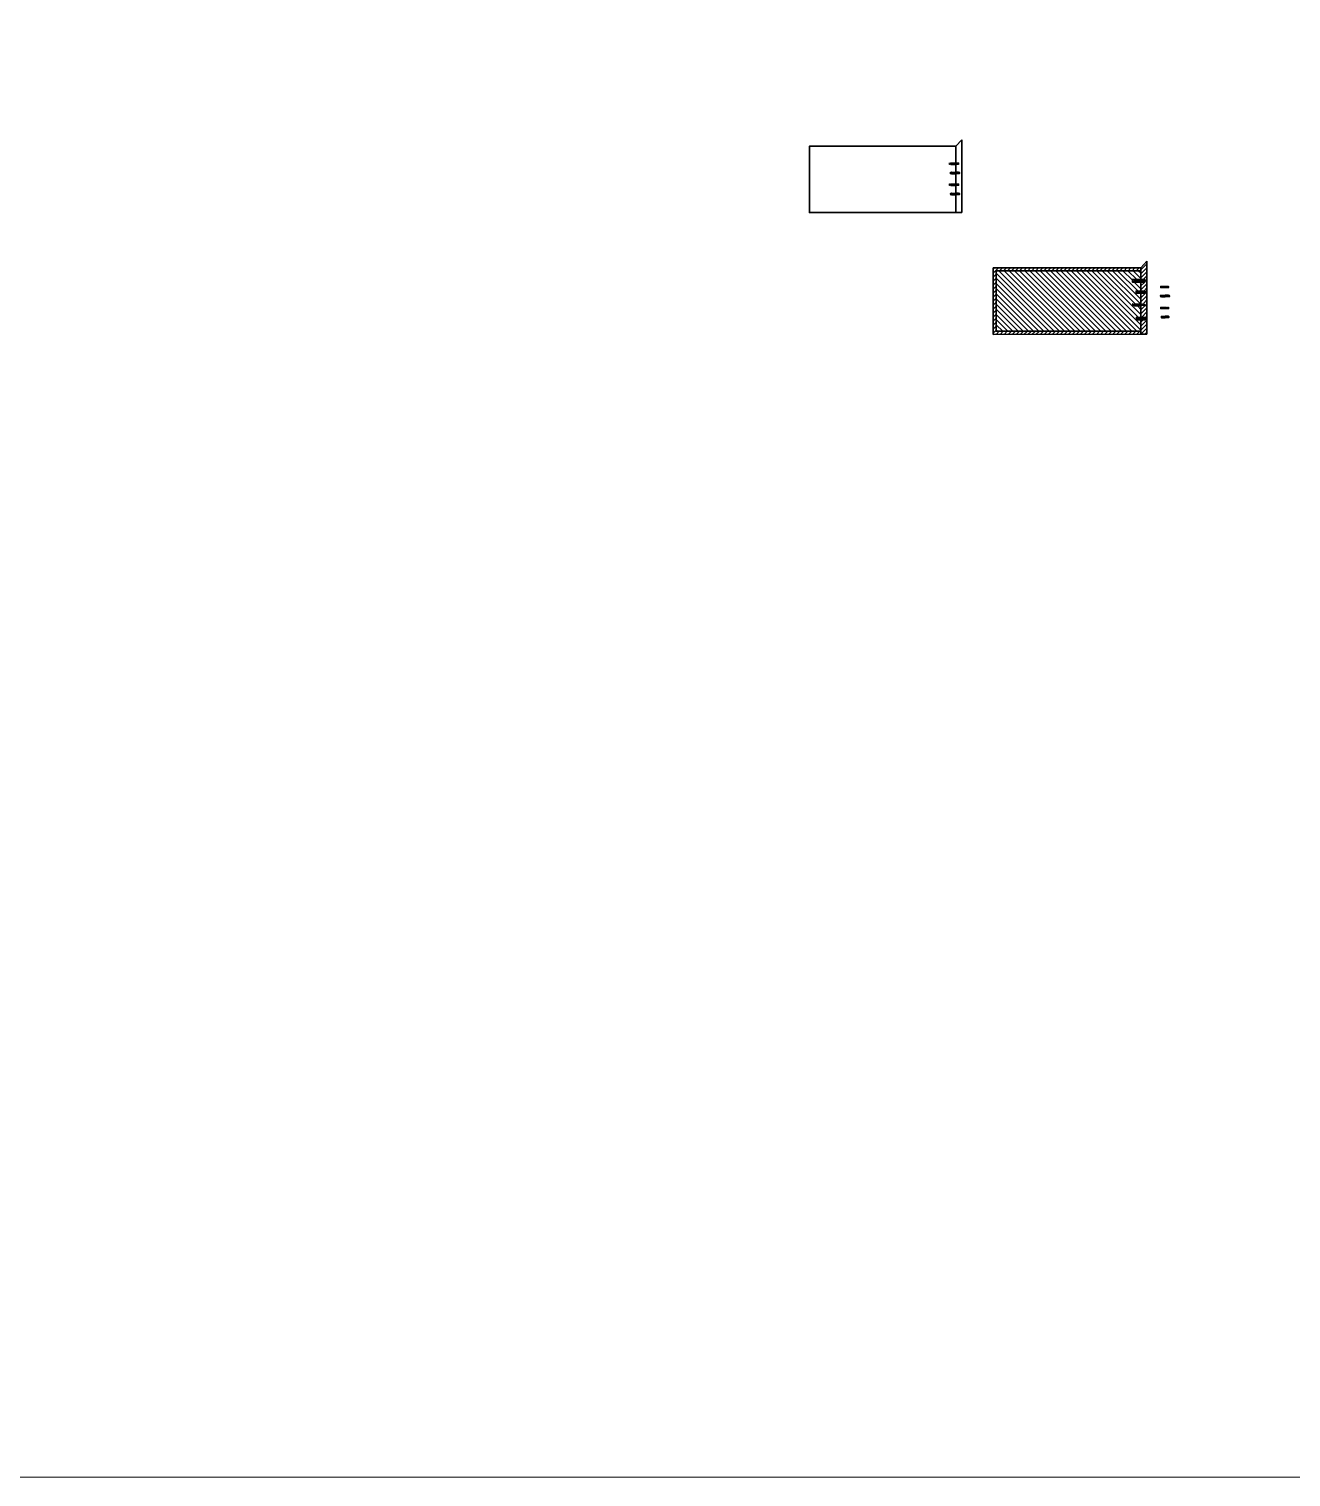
# Model space of a CAD drawing. Header units: millimetres. Extents: x -7060 to 18077, y -1 to 18752.
# Drawn here: x 4262 to 8153, y 4525 to 8989 of the extents above; entities that cross this region are included whole.
import ezdxf

# ---------------------------------------------------------------- set-up
doc = ezdxf.new("R2010")
doc.units = ezdxf.units.MM
doc.header["$MEASUREMENT"] = 0
doc.linetypes.add('HIDDEN', pattern=[0.375, 0.25, -0.125])
for name, color, linetype, lineweight in [('Arredi', 1, 'Continuous', 30), ('Dettagli', 210, 'Continuous', 5), ('quote', 2, 'Continuous', 9), ('Tratteggi', 2, 'HIDDEN', 15)]:
    doc.layers.add(name, color=color, linetype=linetype, lineweight=lineweight)
doc.layers.add('Viti', color=2, linetype='Continuous')

# ---------------------------------------------------------------- blocks, each defined once
blk = doc.blocks.new('101345')
for p, q in [((40.13, 264.91), (40.13, 264.61)), ((40.17, 264.99), (40.27, 265.05)), ((40.17, 264.53), (40.27, 264.47)), ((40.28, 264.46), (40.28, 265.06)), ((40.29, 264.46), (41.63, 264.46)), ((40.3, 265.06), (41.63, 265.06)), ((40.38, 264.94), (41.63, 264.94)), ((40.38, 264.82), (41.63, 264.82)), ((40.38, 264.7), (41.63, 264.7)), ((40.38, 264.58), (41.63, 264.58)), ((42.96, 265.06), (41.63, 265.06)), ((42.88, 264.94), (41.63, 264.94)), ((42.88, 264.82), (41.63, 264.82)), ((42.88, 264.7), (41.63, 264.7)), ((42.88, 264.58), (41.63, 264.58)), ((42.96, 264.46), (41.63, 264.46)), ((42.98, 264.46), (42.98, 265.06)), ((43.09, 264.99), (42.99, 265.05)), ((43.09, 264.53), (42.99, 264.47)), ((43.13, 264.91), (43.13, 264.61))]:
    blk.add_line(p, q)
for centre, radius, start, end in [((40.23, 264.91), 0.1, 123.5668, 180), ((40.23, 264.61), 0.1, 180, 236.2912), ((40.3, 265.01), 0.05, 90, 123.5668), ((40.29, 264.51), 0.05, 236.2912, 270), ((42.96, 265.01), 0.05, 56.4332, 90), ((42.96, 264.51), 0.05, 270, 303.7088), ((43.03, 264.91), 0.1, 0, 56.4332), ((43.03, 264.61), 0.1, 303.7088, 0)]:
    blk.add_arc(centre, radius, start, end)
blk = doc.blocks.new('*U141')
blk.add_lwpolyline([(0, 0), (0, 0.1), (0.05, 0), (0.12, -0.4), (0.12, -0.5), (0.07, -0.4), (0, 0)])
blk = doc.blocks.new('*U142')
at = {"color": 0, "linetype": 'ByBlock', "lineweight": -2, "transparency": 16777216}
for p in [(42.38, 270.66), (42.6, 270.66), (42.81, 270.66), (43.03, 270.66), (43.24, 270.66)]:
    blk.add_blockref('*U141', p, dxfattribs=at)
blk = doc.blocks.new('118331')
for p, q in [((40.73, 264.98), (40.73, 264.28)), ((40.73, 264.98), (42.98, 264.98)), ((40.83, 264.98), (40.83, 264.68)), ((40.83, 264.93), (42.93, 264.93)), ((42.93, 264.98), (42.93, 264.68)), ((42.98, 264.98), (42.98, 264.28)), ((42.98, 264.83), (43.07, 264.83)), ((43.12, 264.83), (43.28, 264.83)), ((43.33, 264.83), (43.5, 264.83)), ((43.55, 264.83), (43.72, 264.83)), ((43.77, 264.83), (43.93, 264.83)), ((43.98, 264.83), (44.08, 264.83)), ((40.73, 264.8), (40.73, 264.45)), ((42.98, 264.28), (40.73, 264.28)), ((40.83, 264.68), (42.93, 264.68)), ((40.83, 264.58), (40.83, 264.28)), ((40.83, 264.58), (42.93, 264.58)), ((40.83, 264.33), (42.93, 264.33)), ((42.93, 264.58), (42.93, 264.28)), ((43.14, 264.43), (42.98, 264.43)), ((43.35, 264.43), (43.19, 264.43)), ((43.57, 264.43), (43.4, 264.43)), ((43.79, 264.43), (43.62, 264.43)), ((44, 264.43), (43.84, 264.43)), ((44.08, 264.43), (44.05, 264.43)), ((44.13, 264.78), (44.13, 264.48))]:
    blk.add_line(p, q)
for centre, start, end in [((44.08, 264.78), 360, 90), ((44.08, 264.48), 270, 0)]:
    blk.add_arc(centre, 0.05, start, end)
blk.add_blockref('*U142', (0.69, -5.83))

msp = doc.modelspace()

# ---------------------------------------------------------------- hatches: boundary and pattern name
at = {"layer": 'quote'}
h = msp.add_hatch(dxfattribs=at)
h.set_pattern_fill('ANSI31', color=256, scale=70)
h.paths.add_polyline_path([(7708.5, 8273.5), (7689.9, 8253.2), (7689.9, 8217), (7702, 8217), (7702, 8209), (7689.9, 8209), (7689.9, 8181), (7702.5, 8181), (7702.5, 8174.5), (7689.9, 8174.5), (7689.9, 8143), (7701.5, 8143), (7701.5, 8134.5), (7689.9, 8134.5), (7689.9, 8100), (7703.5, 8100), (7703.5, 8093), (7689.9, 8093), (7689.9, 8057.6), (7689.9, 8048.8), (7708.5, 8048.8)])
h = msp.add_hatch(dxfattribs=at)
h.set_pattern_fill('ANSI31', color=256, scale=70)
h.paths.add_polyline_path([(7689.9, 8253.2), (7234.4, 8253.2), (7234.4, 8047.7), (7689.9, 8048.8), (7689.9, 8057.6), (7243.6, 8057.6), (7243.6, 8244.1), (7689.9, 8244.1)])
h = msp.add_hatch(dxfattribs=at)
h.set_pattern_fill('ANSI31', color=256, scale=90, angle=90)
h.paths.add_polyline_path([(7675, 8181), (7689.5, 8181), (7689.5, 8209), (7663.5, 8209), (7663.5, 8217), (7689.5, 8217), (7689.5, 8244.1), (7243.6, 8244.1), (7243.6, 8057.6), (7689.9, 8057.6), (7689.9, 8093), (7676, 8093), (7676, 8100), (7689.9, 8100), (7689.9, 8134.5), (7663, 8134.5), (7663, 8143), (7689.5, 8143), (7689.5, 8174.5), (7675, 8174.5)])

# ---------------------------------------------------------------- linework, layer by layer
at = {"layer": 'Arredi', "color": 0}
for p, q in [((7119.1, 8627.5), (6846.3, 8627.5)), ((7119.1, 8627.5), (7137.7, 8647.7)), ((7119.1, 8627.5), (7119.1, 8423)), ((7119.1, 8423), (6846.3, 8423)), ((7137.7, 8423), (7119.1, 8423))]:
    msp.add_line(p, q, dxfattribs=at)
at = {"layer": 'Arredi'}
for p, q in [((7689.9, 8253.2), (7708.5, 8273.5)), ((7689.9, 8253.2), (7234.4, 8253.2)), ((7234.4, 8047.7), (7234.4, 8253.2)), ((7689.5, 8244.1), (7689.5, 8217)), ((7689.9, 8253.2), (7689.9, 8217)), ((7689.5, 8209), (7689.5, 8181)), ((7689.5, 8174.5), (7689.5, 8143)), ((7689.9, 8209), (7689.9, 8181)), ((7689.9, 8174.5), (7689.9, 8048.8)), ((7234.4, 8047.7), (7689.9, 8048.8)), ((7708.5, 8048.8), (7689.9, 8048.8))]:
    msp.add_line(p, q, dxfattribs=at)
for points in [[(7119.1, 8627.5), (6667.8, 8627.5), (6667.8, 8423), (7119.1, 8423)], [(7703.5, 8093), (7676, 8093), (7676, 8100), (7703.5, 8100)]]:
    msp.add_lwpolyline(points, close=True, dxfattribs=at)
at = {"layer": 'Arredi', "color": 0}
for points in [[(7137.7, 8423), (7137.7, 8647.7)], [(7137.7, 8647.7), (7137.7, 8423)]]:
    msp.add_lwpolyline(points, dxfattribs=at)
at = {"layer": 'Arredi'}
for points in [[(7708.5, 8048.8), (7708.5, 8273.5)], [(7708.5, 8273.5), (7708.5, 8048.8)], [(7689.9, 8174.5), (7689.9, 8057.6), (7243.6, 8057.6), (7243.6, 8244.1), (7689.9, 8244.1)], [(7689.5, 8209), (7663.5, 8209), (7663.5, 8217), (7689.5, 8217)], [(7689.9, 8244.1), (7689.9, 8217)], [(7689.9, 8217), (7702, 8217), (7702, 8209), (7689.9, 8209)], [(7689.5, 8174.5), (7675, 8174.5), (7675, 8181), (7689.5, 8181)], [(7689.9, 8209), (7689.9, 8181)], [(7689.9, 8181), (7702.5, 8181), (7702.5, 8174.5), (7689.9, 8174.5)]]:
    msp.add_lwpolyline(points, dxfattribs=at)
at = {"layer": 'Dettagli'}
for p, q in [((7665, 8216.4), (7664.5, 8216.4)), ((7664.5, 8216.4), (7664.5, 8209.6)), ((7665, 8215), (7665, 8216.4)), ((7665, 8211.3), (7665, 8215)), ((7665, 8215), (7668.7, 8215)), ((7664.5, 8209.6), (7665, 8209.6)), ((7668.7, 8211.3), (7665, 8211.3)), ((7665, 8209.6), (7665, 8211.3))]:
    msp.add_line(p, q, dxfattribs=at)
at = {"layer": 'quote', "color": 0}
msp.add_lwpolyline([(18077, 4525.3), (-7059.6, 4525.3), (-7059.6, 18751.7), (18077, 18751.7)], close=True, dxfattribs=at)
at = {"layer": 'Tratteggi'}
for p, q in [((7099.9, 8576.3), (7098.4, 8576.3)), ((7098.4, 8576.3), (7098.4, 8571)), ((7098.4, 8571), (7099.9, 8571)), ((7099.9, 8575.1), (7099.9, 8576.3)), ((7102.9, 8575.1), (7099.9, 8575.1)), ((7099.9, 8571), (7099.9, 8572.1)), ((7099.9, 8572.1), (7102.9, 8572.1)), ((7128.5, 8576.3), (7102.9, 8576.3)), ((7102.9, 8576.3), (7102.9, 8575.1)), ((7102.9, 8572.1), (7102.9, 8571)), ((7102.9, 8571), (7128.5, 8571)), ((7128.5, 8571), (7128.5, 8576.3)), ((7100.2, 8511.6), (7098.7, 8511.6)), ((7098.7, 8511.6), (7098.7, 8506.3)), ((7098.7, 8506.3), (7100.2, 8506.3)), ((7100.2, 8510.5), (7100.2, 8511.6)), ((7103.2, 8510.5), (7100.2, 8510.5)), ((7100.2, 8506.3), (7100.2, 8507.4)), ((7100.2, 8507.4), (7103.2, 8507.4)), ((7128.8, 8511.6), (7103.2, 8511.6)), ((7103.2, 8511.6), (7103.2, 8510.5)), ((7103.2, 8507.4), (7103.2, 8506.3)), ((7103.2, 8506.3), (7128.8, 8506.3)), ((7128.8, 8506.3), (7128.8, 8511.6)), ((7672.9, 8209.6), (7674.4, 8209.6)), ((7775.8, 8196.8), (7750.2, 8196.8)), ((7750.2, 8191.5), (7775.8, 8191.5)), ((7775.8, 8191.5), (7775.8, 8196.8)), ((7776.1, 8132.1), (7750.5, 8132.1)), ((7750.5, 8126.8), (7776.1, 8126.8)), ((7776.1, 8126.8), (7776.1, 8132.1))]:
    msp.add_line(p, q, dxfattribs=at)
for points in [[(7102, 8548), (7131.8, 8548), (7131.8, 8542.8), (7102, 8542.8)], [(7102, 8483.3), (7131.8, 8483.3), (7131.8, 8478.1), (7102, 8478.1)], [(7749.3, 8168.5), (7779.1, 8168.5), (7779.1, 8163.3), (7749.3, 8163.3)]]:
    msp.add_lwpolyline(points, close=True, dxfattribs=at)
at = {"layer": 'Viti'}
for p, q in [((7664.5, 8141.7), (7664, 8141.7)), ((7664, 8141.7), (7664, 8135)), ((7664, 8135), (7664.5, 8135)), ((7664.5, 8140.4), (7664.5, 8141.7)), ((7664.5, 8136.7), (7664.5, 8140.4)), ((7664.5, 8140.4), (7668.2, 8140.4)), ((7668.2, 8136.7), (7664.5, 8136.7)), ((7664.5, 8135), (7664.5, 8136.7))]:
    msp.add_line(p, q, dxfattribs=at)

# ---------------------------------------------------------------- block references
at = {"layer": 'Dettagli'}
for name, p, xscale, yscale, zscale in [('118331', (7277.4, 5670.3), 9.608483332393323, 9.608483332393323, 9.608483332393323), ('101345', (7322.1, 5845.2), 8.809851700204211, 8.809851700204211, 8.809851700204211)]:
    msp.add_blockref(name, p, dxfattribs=dict(at, xscale=xscale, yscale=yscale, zscale=zscale))
at = {"layer": 'Viti'}
for name, p, xscale, yscale, zscale in [('118331', (6809.3, 6667), 7.204844444457127, 7.204844444457127, 7.204844444457127), ('101345', (6790.9, 6471.9), 7.831370884769036, 7.831370884769036, 7.831370884769036), ('118331', (6809.6, 6602.3), 7.204844444457127, 7.204844444457127, 7.204844444457127), ('101345', (6790.9, 6407.3), 7.831370884769036, 7.831370884769036, 7.831370884769036), ('118331', (7456.6, 6287.5), 7.204844444457127, 7.204844444457127, 7.204844444457127), ('118331', (7276.9, 5596), 9.608483332393323, 9.608483332393323, 9.608483332393323), ('118331', (7457, 6222.8), 7.204844444457127, 7.204844444457127, 7.204844444457127), ('101345', (7438.2, 6092.5), 7.831370884769036, 7.831370884769036, 7.831370884769036), ('101345', (7323, 5764), 8.809851700204211, 8.809851700204211, 8.809851700204211), ('101345', (7438.2, 6027.8), 7.831370884769036, 7.831370884769036, 7.831370884769036)]:
    msp.add_blockref(name, p, dxfattribs=dict(at, xscale=xscale, yscale=yscale, zscale=zscale))

doc.saveas('drawing.dxf')
